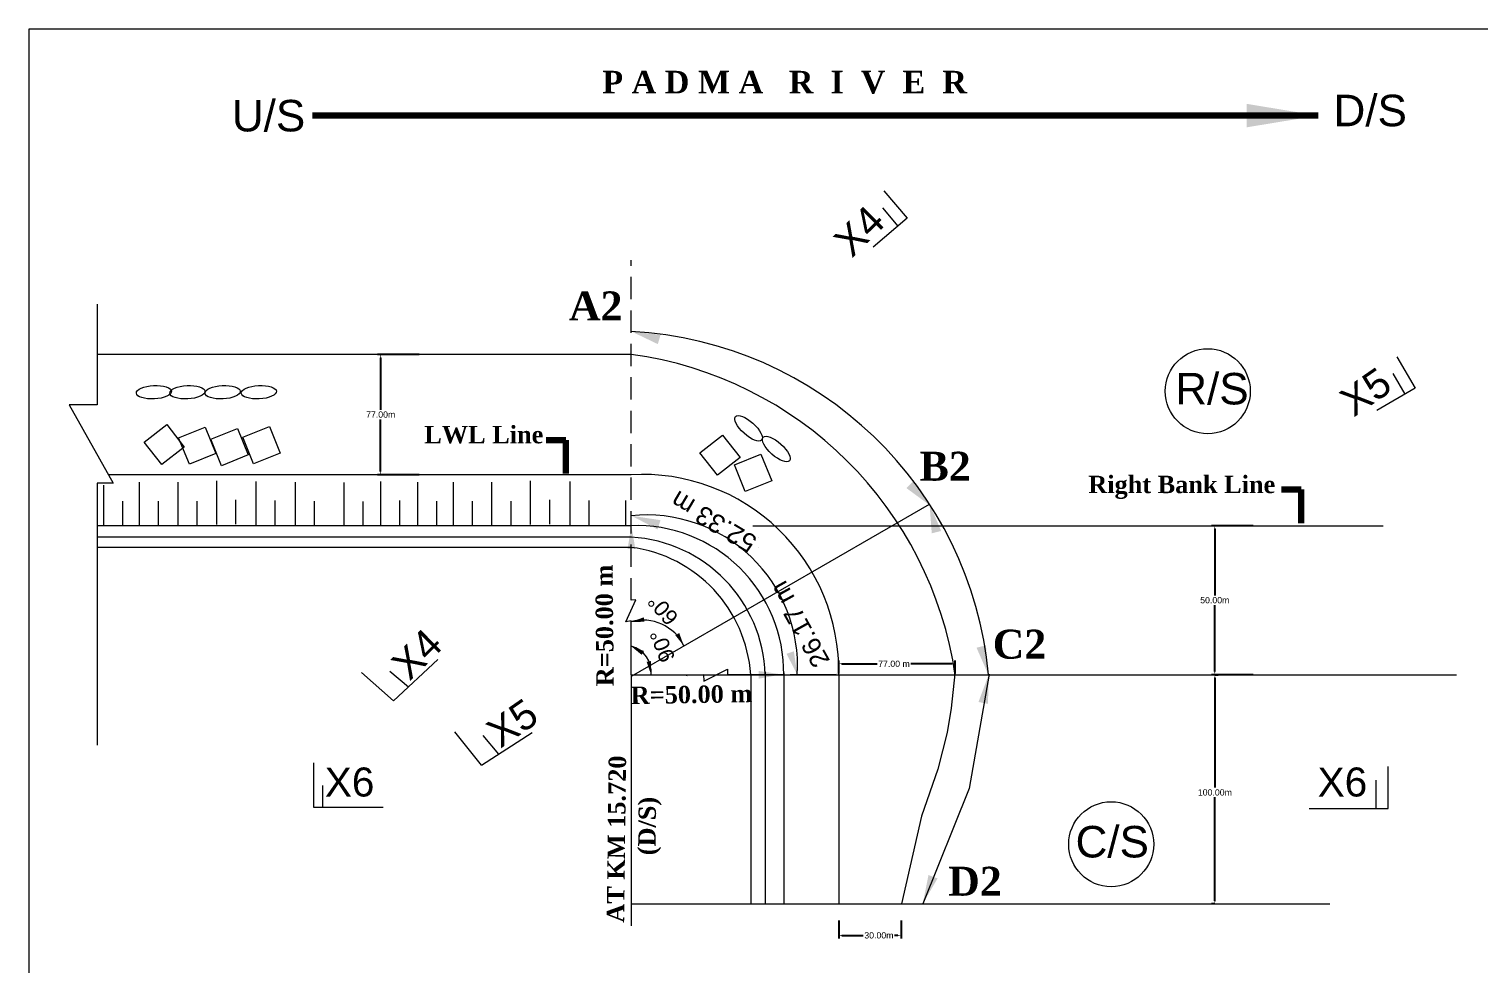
# Model space of a CAD drawing. Header units: inches. Extents: x 15 to 141071, y -30183 to 14738.
# Drawn here: x 70263.9 to 70345.2, y -9420.2 to -9367.8 of the extents above; entities that cross this region are included whole.
import ezdxf

# ---------------------------------------------------------------- set-up
doc = ezdxf.new("R2010")
doc.units = ezdxf.units.IN
doc.header["$MEASUREMENT"] = 0
doc.header["$PDMODE"] = 3
doc.linetypes.add('DASHED2', pattern=[0.375, 0.25, -0.125])
doc.layers.add('LINE', color=7, linetype='Continuous')
doc.layers.add('Long Section Labels', color=7, linetype='Continuous', lineweight=9)
doc.styles.add('Arial-200', font='arial.ttf')
doc.styles.get("Standard").update_dxf_attribs({"font": 'arial.ttf'})
doc.dimstyles.get("Standard").update_dxf_attribs({"dimtxt": 0.18, "dimasz": 0.18, "dimexe": 0.18, "dimexo": 0.0625, "dimgap": 0.09, "dimtad": 0, "dimtih": 1, "dimtoh": 1, "dimdec": 4, "dimzin": 0, "dimdsep": 46, "dimtxsty": 'Standard', "dimcen": 0.09, "dimadec": 0, "dimazin": 0, "dimtfac": 1, "dimtdec": 4, "dimtofl": 0, "dimtmove": 0, "dimatfit": 3, "dimfxl": 1, "dimtolj": 1, "dimtzin": 0, "dimarcsym": 0})

# ---------------------------------------------------------------- blocks, each defined once
blk = doc.blocks.new('*D90')
at = {"color": 0, "linetype": 'ByBlock', "lineweight": -2, "ltscale": 0.5, "transparency": 16777216}
for p, q in [((70285.758, -9386.044), (70283.428, -9386.044)), ((70283.608, -9386.224), (70283.608, -9389.144)), ((70283.608, -9392.604), (70283.608, -9389.683)), ((70285.758, -9392.784), (70283.428, -9392.784))]:
    blk.add_line(p, q, dxfattribs=at)
at = {"color": 0, "linetype": 'ByBlock', "ltscale": 0.5, "transparency": 16777216}
for points in [[(70283.578, -9386.224), (70283.638, -9386.224), (70283.608, -9386.044)], [(70283.578, -9392.604), (70283.638, -9392.604), (70283.608, -9392.784)]]:
    blk.add_solid(points, dxfattribs=at)
at = {"layer": 'Defpoints', "color": 0, "linetype": 'ByBlock', "ltscale": 0.5, "transparency": 16777216}
for p in [(70285.82, -9386.044), (70283.608, -9392.784), (70285.82, -9392.784)]:
    blk.add_point(p, dxfattribs=at)
at = {"color": 0, "linetype": 'ByBlock', "lineweight": 20, "ltscale": 0.5, "transparency": 16777216, "insert": (70283.608, -9389.414), "char_height": 0.18, "attachment_point": 5}
blk.add_mtext('\\A1;{\\H1.95x;77.00m}', dxfattribs=at)
blk = doc.blocks.new('*D91')
at = {"color": 0, "linetype": 'ByBlock', "lineweight": -2, "ltscale": 0.5, "transparency": 16777216}
for p, q in [((70309.281, -9417.77), (70309.281, -9418.784)), ((70312.774, -9417.77), (70312.774, -9418.784)), ((70309.461, -9418.604), (70310.65, -9418.604)), ((70312.594, -9418.604), (70312.413, -9418.604))]:
    blk.add_line(p, q, dxfattribs=at)
at = {"color": 0, "linetype": 'ByBlock', "ltscale": 0.5, "transparency": 16777216}
for points in [[(70309.461, -9418.574), (70309.461, -9418.634), (70309.281, -9418.604)], [(70312.594, -9418.574), (70312.594, -9418.634), (70312.774, -9418.604)]]:
    blk.add_solid(points, dxfattribs=at)
at = {"layer": 'Defpoints', "color": 0, "linetype": 'ByBlock', "ltscale": 0.5, "transparency": 16777216}
for p in [(70309.281, -9417.708), (70312.774, -9417.708), (70309.281, -9418.604)]:
    blk.add_point(p, dxfattribs=at)
at = {"color": 0, "linetype": 'ByBlock', "lineweight": 20, "ltscale": 0.5, "transparency": 16777216, "insert": (70311.531, -9418.604), "char_height": 0.18, "attachment_point": 5}
blk.add_mtext('\\A1;{\\H1.95x;30.00m}', dxfattribs=at)
blk = doc.blocks.new('*D92')
at = {"color": 0, "linetype": 'ByBlock', "lineweight": -2, "ltscale": 0.5, "transparency": 16777216}
for p, q in [((70332.504, -9395.64), (70330.175, -9395.64)), ((70330.355, -9395.82), (70330.355, -9399.547)), ((70330.355, -9403.814), (70330.355, -9400.086)), ((70332.504, -9403.994), (70330.175, -9403.994))]:
    blk.add_line(p, q, dxfattribs=at)
at = {"color": 0, "linetype": 'ByBlock', "ltscale": 0.5, "transparency": 16777216}
for points in [[(70330.325, -9395.82), (70330.385, -9395.82), (70330.355, -9395.64)], [(70330.325, -9403.814), (70330.385, -9403.814), (70330.355, -9403.994)]]:
    blk.add_solid(points, dxfattribs=at)
at = {"layer": 'Defpoints', "color": 0, "linetype": 'ByBlock', "ltscale": 0.5, "transparency": 16777216}
for p in [(70332.567, -9395.64), (70330.355, -9403.994), (70332.567, -9403.994)]:
    blk.add_point(p, dxfattribs=at)
at = {"color": 0, "linetype": 'ByBlock', "lineweight": 20, "ltscale": 0.5, "transparency": 16777216, "insert": (70330.355, -9399.817), "char_height": 0.18, "attachment_point": 5}
blk.add_mtext('\\A1;{\\H1.95x;50.00m}', dxfattribs=at)
blk = doc.blocks.new('*D93')
at = {"color": 0, "linetype": 'ByBlock', "lineweight": -2, "ltscale": 0.5, "transparency": 16777216}
for p, q in [((70309.281, -9403.931), (70309.281, -9403.201)), ((70309.461, -9403.381), (70311.427, -9403.381)), ((70315.627, -9403.381), (70313.324, -9403.381)), ((70315.807, -9403.931), (70315.807, -9403.201))]:
    blk.add_line(p, q, dxfattribs=at)
at = {"color": 0, "linetype": 'ByBlock', "ltscale": 0.5, "transparency": 16777216}
for points in [[(70309.461, -9403.351), (70309.461, -9403.411), (70309.281, -9403.381)], [(70315.627, -9403.351), (70315.627, -9403.411), (70315.807, -9403.381)]]:
    blk.add_solid(points, dxfattribs=at)
at = {"layer": 'Defpoints', "color": 0, "linetype": 'ByBlock', "ltscale": 0.5, "transparency": 16777216}
for p in [(70309.281, -9403.381), (70309.281, -9403.994), (70315.807, -9403.994)]:
    blk.add_point(p, dxfattribs=at)
at = {"color": 0, "linetype": 'ByBlock', "lineweight": 20, "ltscale": 0.5, "transparency": 16777216, "insert": (70312.376, -9403.381), "char_height": 0.18, "attachment_point": 5}
blk.add_mtext('\\A1;{\\H1.95x;77.00 m}', dxfattribs=at)
blk = doc.blocks.new('*D94')
at = {"color": 0, "linetype": 'ByBlock', "lineweight": -2, "ltscale": 0.5, "transparency": 16777216}
for p, q in [((70330.359, -9403.994), (70330.539, -9403.994)), ((70330.359, -9404.174), (70330.359, -9410.322)), ((70330.359, -9416.659), (70330.359, -9410.861)), ((70330.359, -9416.839), (70330.179, -9416.839))]:
    blk.add_line(p, q, dxfattribs=at)
at = {"color": 0, "linetype": 'ByBlock', "ltscale": 0.5, "transparency": 16777216}
for points in [[(70330.329, -9404.174), (70330.389, -9404.174), (70330.359, -9403.994)], [(70330.329, -9416.659), (70330.389, -9416.659), (70330.359, -9416.839)]]:
    blk.add_solid(points, dxfattribs=at)
at = {"layer": 'Defpoints', "color": 0, "linetype": 'ByBlock', "ltscale": 0.5, "transparency": 16777216}
for p in [(70330.355, -9403.994), (70330.359, -9416.839), (70330.371, -9416.839)]:
    blk.add_point(p, dxfattribs=at)
at = {"color": 0, "linetype": 'ByBlock', "lineweight": 20, "ltscale": 0.5, "transparency": 16777216, "insert": (70330.359, -9410.592), "char_height": 0.18, "attachment_point": 5}
blk.add_mtext('\\A1;{\\H1.95x;100.00m}', dxfattribs=at)

msp = doc.modelspace()

# ---------------------------------------------------------------- linework, layer by layer
at = {"color": 0, "linetype": 'DASHED2', "lineweight": 20, "ltscale": 5}
msp.add_line((70297.649774, -9399.823137), (70297.649774, -9380.758149), dxfattribs=at)
at = {"color": 1, "linetype": 'Continuous', "lineweight": 20, "ltscale": 0.5}
msp.add_line((70297.664404, -9404.083649), (70314.37168, -9394.437699), dxfattribs=at)
at = {"color": 0, "linetype": 'Continuous', "lineweight": 20, "ltscale": 0.5}
for p, q in [((70297.344163, -9401.034926), (70297.913727, -9399.79794)), ((70297.913727, -9399.79794), (70297.642008, -9399.823878)), ((70297.640222, -9400.974557), (70297.344163, -9401.034926)), ((70297.651884, -9403.994414), (70297.640222, -9400.974557)), ((70301.710929, -9404.36212), (70303.048756, -9403.682021)), ((70303.048756, -9403.682021), (70303.049702, -9403.986523)), ((70297.649453, -9404.0033), (70301.709621, -9403.990686)), ((70297.651881, -9403.99359), (70297.651881, -9418.070695)), ((70297.651881, -9403.99359), (70343.896397, -9403.99359)), ((70301.709621, -9403.990686), (70301.710929, -9404.36212)), ((70303.049702, -9403.986523), (70306.1531, -9403.976881)), ((70304.345025, -9403.99359), (70304.345025, -9416.839327)), ((70305.153328, -9403.836731), (70305.153328, -9416.839327)), ((70306.196399, -9403.885276), (70306.196399, -9416.839327)), ((70306.548638, -9403.975652), (70309.140401, -9403.9676)), ((70309.28069, -9403.99359), (70309.28069, -9416.839327)), ((70279.868238, -9411.430992), (70279.868238, -9408.933123)), ((70340.064878, -9411.490539), (70340.064878, -9409.131387)), ((70280.371124, -9411.430992), (70280.371124, -9410.195112)), ((70339.407135, -9411.490539), (70339.407135, -9409.907827)), ((70283.740369, -9411.430992), (70279.868238, -9411.430992)), ((70335.640243, -9411.490539), (70340.064878, -9411.490539)), ((70297.651881, -9416.839327), (70336.803903, -9416.839327))]:
    msp.add_line(p, q, dxfattribs=at)
for points in [[(70315.784342, -9403.953054), (70315.584288, -9405.862494), (70315.355527, -9407.234191), (70314.827134, -9409.295968), (70313.911194, -9411.925435), (70312.798252, -9416.839327)], [(70317.70259, -9403.957846), (70316.581336, -9410.363965), (70313.9844, -9416.839327)]]:
    msp.add_lwpolyline(points, dxfattribs=at)
for centre, radius, start, end in [((70296.523855, -9405.970234), 21.24957, 5.33739369, 86.96273081), ((70294.785755, -9407.098404), 21.24957, 8.27710504, 82.25409498), ((70298.263074, -9403.785557), 11.019579, 358.91827593, 93.19047267), ((70298.528111, -9403.483148), 8.442007, 356.53352575, 95.97206862), ((70297.945457, -9403.885276), 8.250942, 359.24782621, 92.05370663), ((70297.199296, -9404.233535), 7.963923, 1.7265224, 86.75734456), ((70296.651928, -9404.498477), 7.709647, 3.75485321, 82.56344237), ((70298.31609, -9403.464113), 2.530697, 25.22436435, 105.71617286), ((70298.31609, -9403.464113), 2.530697, 346.40037232, 347.92438676)]:
    msp.add_arc(centre, radius, start, end, dxfattribs=at)
at = {"linetype": 'ByBlock', "lineweight": 20, "ltscale": 0.5}
for points in [[(70299.141107, -9385.464296), (70299.292523, -9384.942487), (70297.651389, -9384.749144)], [(70313.458028, -9393.150874), (70313.068454, -9393.529612), (70314.399456, -9394.508967)], [(70314.49337, -9396.067921), (70315.020978, -9395.938146), (70314.36785, -9394.420211)], [(70299.124584, -9395.848849), (70299.294206, -9395.332671), (70297.660862, -9395.081894)], [(70317.52938, -9402.346941), (70317.002629, -9402.480151), (70317.665634, -9403.993798)], [(70317.109457, -9405.522918), (70317.642679, -9405.627253), (70317.689073, -9403.975421)], [(70314.817385, -9415.412149), (70314.30949, -9415.219136), (70313.9844, -9416.839327)]]:
    msp.add_solid(points, dxfattribs=at)
at = {"layer": 'LINE', "color": 7, "lineweight": 20, "ltscale": 0.5}
for p, q in [((70311.79796, -9376.87303), (70313.108925, -9378.412932)), ((70313.108925, -9378.412932), (70311.206573, -9380.021898)), ((70313.108925, -9378.412932), (70311.206573, -9380.021898)), ((70311.739068, -9377.833585), (70312.592803, -9378.849457)), ((70267.721418, -9383.220947), (70267.721418, -9388.866084)), ((70297.654982, -9386.043515), (70267.721418, -9386.043515)), ((70340.558969, -9386.180299), (70341.582617, -9387.924454)), ((70340.334173, -9387.116035), (70340.998534, -9388.264722)), ((70341.582617, -9387.924454), (70339.429772, -9389.178636)), ((70341.582617, -9387.924454), (70339.429772, -9389.178636)), ((70267.721418, -9388.866084), (70266.145055, -9388.866084)), ((70266.145055, -9388.866084), (70268.613682, -9393.248237)), ((70297.649774, -9392.783848), (70268.352075, -9392.783848)), ((70274.423866, -9395.57665), (70274.423866, -9393.121222)), ((70292.013791, -9395.57665), (70292.013791, -9393.121222)), ((70267.721418, -9393.248237), (70267.721418, -9407.939155)), ((70268.613682, -9393.248237), (70267.721418, -9393.248237)), ((70268.098174, -9395.663222), (70268.098174, -9393.369157)), ((70270.091202, -9395.663222), (70270.091202, -9393.207794)), ((70272.257534, -9395.663222), (70272.257534, -9393.207794)), ((70276.633534, -9395.619936), (70276.633534, -9393.164508)), ((70278.843193, -9395.663222), (70278.843193, -9393.207794)), ((70281.555802, -9395.666056), (70281.555802, -9393.210628)), ((70283.608418, -9395.619936), (70283.608418, -9393.164508)), ((70285.688098, -9395.663222), (70285.688098, -9393.207794)), ((70287.681126, -9395.663222), (70287.681126, -9393.207794)), ((70289.847458, -9395.663222), (70289.847458, -9393.207794)), ((70294.223459, -9395.619936), (70294.223459, -9393.164508)), ((70269.163947, -9395.641494), (70269.163947, -9394.272537)), ((70271.156975, -9395.641494), (70271.156975, -9394.272537)), ((70273.323307, -9395.641494), (70273.323307, -9394.272537)), ((70275.489639, -9395.554922), (70275.489639, -9394.185965)), ((70277.699307, -9395.598208), (70277.699307, -9394.229251)), ((70279.908965, -9395.641494), (70279.908965, -9394.272537)), ((70282.621575, -9395.644328), (70282.621575, -9394.275371)), ((70284.674191, -9395.598208), (70284.674191, -9394.229251)), ((70286.753871, -9395.641494), (70286.753871, -9394.272537)), ((70288.746899, -9395.641494), (70288.746899, -9394.272537)), ((70290.913231, -9395.641494), (70290.913231, -9394.272537)), ((70293.079563, -9395.554922), (70293.079563, -9394.185965)), ((70295.289231, -9395.598208), (70295.289231, -9394.229251)), ((70297.35261, -9395.597417), (70297.35261, -9394.22846)), ((70297.654982, -9395.640424), (70267.721418, -9395.640424)), ((70297.663522, -9396.283153), (70267.721418, -9396.283153)), ((70304.465425, -9395.640424), (70318.684101, -9395.640424)), ((70304.810433, -9396.283153), (70304.810433, -9396.283153)), ((70306.528804, -9395.639633), (70320.74748, -9395.639633)), ((70315.093263, -9395.639633), (70339.786483, -9395.639633)), ((70319.44047, -9395.640424), (70337.723104, -9395.640424)), ((70297.655814, -9396.854468), (70267.721418, -9396.854468)), ((70304.810433, -9396.854468), (70304.810433, -9396.854468)), ((70284.3308, -9405.448462), (70286.820607, -9403.144597)), ((70284.3308, -9405.448462), (70286.820607, -9403.144597)), ((70284.11807, -9403.798701), (70285.167998, -9404.673787)), ((70289.254931, -9409.063229), (70292.106975, -9407.226715)), ((70289.254931, -9409.063229), (70292.106975, -9407.226715)), ((70289.331912, -9407.401591), (70290.213932, -9408.445701))]:
    msp.add_line(p, q, dxfattribs=at)
for points in [[(70271.339649, -9392.217672), (70270.352924, -9390.952915), (70271.61768, -9389.96619), (70272.604406, -9391.230947)], [(70272.885774, -9392.20092), (70272.285102, -9390.713496), (70273.772526, -9390.112824), (70274.373198, -9391.600248)], [(70274.695351, -9392.278128), (70274.094679, -9390.790704), (70275.582103, -9390.190032), (70276.182775, -9391.677455)], [(70276.487814, -9392.167496), (70275.887142, -9390.680072), (70277.374566, -9390.0794), (70277.975238, -9391.566824)], [(70302.487905, -9392.813703), (70301.501179, -9391.548946), (70302.765936, -9390.562221), (70303.752662, -9391.826978)], [(70304.03403, -9393.72541), (70303.433358, -9392.237986), (70304.920782, -9391.637314), (70305.521454, -9393.124738)]]:
    msp.add_lwpolyline(points, close=True, dxfattribs=at)
for points in [[(70284.3308, -9405.448462), (70282.542188, -9403.8663)], [(70289.254931, -9409.063229), (70287.768232, -9407.194515)]]:
    msp.add_lwpolyline(points, dxfattribs=at)
for centre in [(70329.960395, -9388.104075), (70324.549599, -9413.4956)]:
    msp.add_circle(centre, 2.381398, dxfattribs=at)
msp.add_arc((70297.281002, -9403.838852), 1.488215, 354.03187137, 75.89292874, dxfattribs=at)
for centre, major_axis in [((70270.904253, -9388.159146), (-0.987354, -0.052556)), ((70272.775255, -9388.159146), (-0.987354, -0.052556)), ((70274.753512, -9388.159146), (-0.987354, -0.052556)), ((70276.783771, -9388.159146), (-0.987354, -0.052556)), ((70304.223051, -9390.18234), (-0.735328, 0.661002)), ((70305.784205, -9391.346976), (-0.735328, 0.661002))]:
    msp.add_ellipse(centre, major_axis=major_axis, ratio=0.379800122, dxfattribs=at)
for points in [[(70297.881783, -9396.938755), (70297.448444, -9396.942132), (70297.654982, -9395.640424)], [(70298.35202, -9400.777711), (70298.396753, -9401.026511), (70297.627987, -9401.036311)], [(70300.120042, -9401.78077), (70300.340435, -9401.656958), (70300.601675, -9402.380043)], [(70298.364598, -9402.662819), (70298.23894, -9402.882165), (70297.643732, -9402.395519)], [(70306.764707, -9402.685482), (70306.352209, -9402.818298), (70306.956906, -9403.989385)], [(70298.514495, -9403.269306), (70298.763943, -9403.228339), (70298.762118, -9403.997166)], [(70304.798916, -9404.216095), (70304.791453, -9403.782806), (70306.095051, -9403.977062)]]:
    msp.add_solid(points, dxfattribs=at)
at = {"layer": 'Long Section Labels'}
msp.add_lwpolyline([(70263.899539, -9367.80053), (70455.243959, -9367.80053), (70455.243959, -9503.100169), (70263.899539, -9503.100169)], close=True, dxfattribs=at)

# ---------------------------------------------------------------- texts
at = {"layer": 'LINE', "color": 7, "lineweight": 20, "ltscale": 0.5, "style": 'Arial-200'}
for s, p in [('U/S', (70275.269392, -9373.540788)), ('D/S', (70337.010624, -9373.250801)), ('R/S', (70328.139972, -9388.844343)), ('C/S', (70322.552773, -9414.235869))]:
    msp.add_text(s, height=1.7660951, dxfattribs=at).set_placement(p)
at = {"layer": 'LINE', "color": 7, "lineweight": 20, "ltscale": 0.5}
for s, insert, char_height, width, attachment_point in [('{\\fTimes New Roman|b1|i0|c0|p18;P A D M A   R  I  V  E  R}', (70296.027575, -9370.143039), 1.26523018, 49.69258669, 1), ('{\\fTimes New Roman|b1|i0|c0|p18;A2}', (70294.15816, -9384.135215), 1.62532551, 58.38116407, 7), ('{\\fTimes New Roman|b1|i0|c0|p18;LWL Line}', (70292.723321, -9391.045575), 0.97519531, 35.02869844, 9), ('{\\fTimes New Roman|b1|i0|c0|p18;B2}', (70313.811439, -9393.128462), 1.62532551, 58.38116407, 7), ('{\\fTimes New Roman|b1|i0|c0|p18;Right Bank Line}', (70333.742418, -9394.144891), 0.97519531, 35.02869844, 9), ('{\\fTimes New Roman|b1|i0|c0|p18;C2}', (70317.908648, -9403.118285), 1.62532551, 58.38116407, 7), ('{\\fTimes New Roman|b1|i0|c0|p18;D2}', (70315.413493, -9416.388334), 1.62532551, 58.38116407, 7)]:
    msp.add_mtext(s, dxfattribs=dict(at, insert=insert, char_height=char_height, width=width, attachment_point=attachment_point))
for s, insert, char_height, width, attachment_point, rotation in [('X4', (70310.011779, -9380.670753), 1.6253255, 58.38116407, 7, 44.73992357), ('X5', (70338.140457, -9389.610159), 1.6253255, 58.38116407, 7, 34.73992357), ('{\\fTimes New Roman|b1|i0|c0|p18;R=50.00 m}', (70296.629172, -9397.823969), 0.97519531, 35.02869844, 9, 90.50702895), ('X4', (70285.221577, -9404.388463), 1.6253255, 58.38116407, 7, 44.73992357), ('{\\fTimes New Roman|b1|i0|c0|p18;R=50.00 m}', (70297.613674, -9404.6669), 0.97519531, 35.02869844, 1, 0.95217471), ('X5', (70290.316243, -9408.174015), 1.6253255, 58.38116407, 7, 34.73992357), ('{\\fTimes New Roman|b1|i0|c0|p18;AT KM 15.720}', (70296.387552, -9408.517524), 0.97519531, 35.02869844, 3, 89.32851316), ('X6', (70280.481524, -9410.854339), 1.6253255, 58.38116407, 7, 0.30626857), ('X6', (70336.123421, -9410.854339), 1.6253255, 58.38116407, 7, 0.30626857), ('{\\fTimes New Roman|b1|i0|c0|p18;(D/S)}', (70298.069891, -9410.83151), 0.97519531, 35.02869844, 3, 89.32851316)]:
    msp.add_mtext(s, dxfattribs=dict(at, insert=insert, char_height=char_height, width=width, attachment_point=attachment_point, rotation=rotation))
at = {"layer": 'LINE', "color": 7, "lineweight": 20, "ltscale": 0.5, "attachment_point": 5}
for s, insert, char_height, rotation in [('52.33 m', (70302.266757, -9395.415224), 1.0400474, 149.15038298), ('26.17 m', (70307.087839, -9401.171575), 1.0400474, 119.15038298), ('\\A1;60°', (70299.425747, -9400.342227), 0.8667062, 131.25544782), ('\\A1;90°', (70299.397757, -9402.378306), 0.8667062, 111.25544782)]:
    msp.add_mtext(s, dxfattribs=dict(at, insert=insert, char_height=char_height, rotation=rotation))

# ---------------------------------------------------------------- dimensions: what is measured, and where the dimension line sits
at = {"linetype": 'ByBlock', "lineweight": 20, "ltscale": 0.5}
for base, p1, p2, text, picture, middle in [((70283.608418, -9392.783848), (70285.820267, -9386.043515), (70285.820267, -9392.783848), '{\\H1.95x;77.00m}', '*D90', (70283.608418, -9389.413682)), ((70330.354911, -9403.99359), (70332.56676, -9395.639633), (70332.56676, -9403.99359), '{\\H1.95x;50.00m}', '*D92', (70330.354911, -9399.816611))]:
    dim = msp.add_linear_dim(base=base, p1=p1, p2=p2, angle=90, text=text, dimstyle='Standard', override={"dimfxl": 700, "dimfxlon": 1}, dxfattribs=at)
    dim.commit()
    dim.dimension.update_dxf_attribs({"geometry": picture, "text_midpoint": middle})
for base, p1, p2, text, picture, middle in [((70309.28069, -9403.380801), (70315.807276, -9403.99359), (70309.28069, -9403.99359), '{\\H1.95x;77.00 m}', '*D93', (70312.375552, -9403.380801)), ((70309.28069, -9418.603834), (70312.773529, -9417.707787), (70309.28069, -9417.707787), '{\\H1.95x;30.00m}', '*D91', (70311.531183, -9418.603834))]:
    dim = msp.add_linear_dim(base=base, p1=p1, p2=p2, text=text, dimstyle='Standard', override={"dimfxl": 700, "dimfxlon": 1}, dxfattribs=at)
    dim.commit()
    dim.dimension.update_dxf_attribs({"geometry": picture, "text_midpoint": middle, "dimtype": 160})
dim = msp.add_linear_dim(base=(70330.359496, -9416.839327), p1=(70330.354911, -9403.99359), p2=(70330.3711, -9416.839327), angle=90, text='{\\H1.95x;100.00m}', dimstyle='Standard', override={"dimfxl": 700, "dimfxlon": 1}, dxfattribs=at)
dim.commit()
dim.dimension.update_dxf_attribs({"geometry": '*D94', "text_midpoint": (70330.359496, -9410.591503), "dimtype": 160})

# ---------------------------------------------------------------- leaders
at = {"layer": 'LINE', "color": 7, "lineweight": 20, "ltscale": 0.5}
for points, override in [([(70336.142367, -9372.654348), (70279.784982, -9372.654348)], {"dimtxt": 1.2, "dimasz": 4, "dimclrd": 7, "dimclre": 7, "dimclrt": 7, "dimlwd": 65535, "dimlwe": 65535}), ([(70293.988151, -9392.723397), (70293.988151, -9390.837621), (70292.888353, -9390.837621)], {"dimtxt": 1.2, "dimasz": 0.9, "dimclrd": 7, "dimclre": 7, "dimclrt": 7, "dimlwd": 65535, "dimlwe": 65535}), ([(70335.187513, -9395.500604), (70335.187513, -9393.614828), (70334.087715, -9393.614828)], {"dimtxt": 1.2, "dimasz": 0.9, "dimclrd": 7, "dimclre": 7, "dimclrt": 7, "dimlwd": 65535, "dimlwe": 65535})]:
    msp.add_leader(points, dimstyle='Standard', override=override, dxfattribs=at)

doc.saveas('drawing.dxf')
